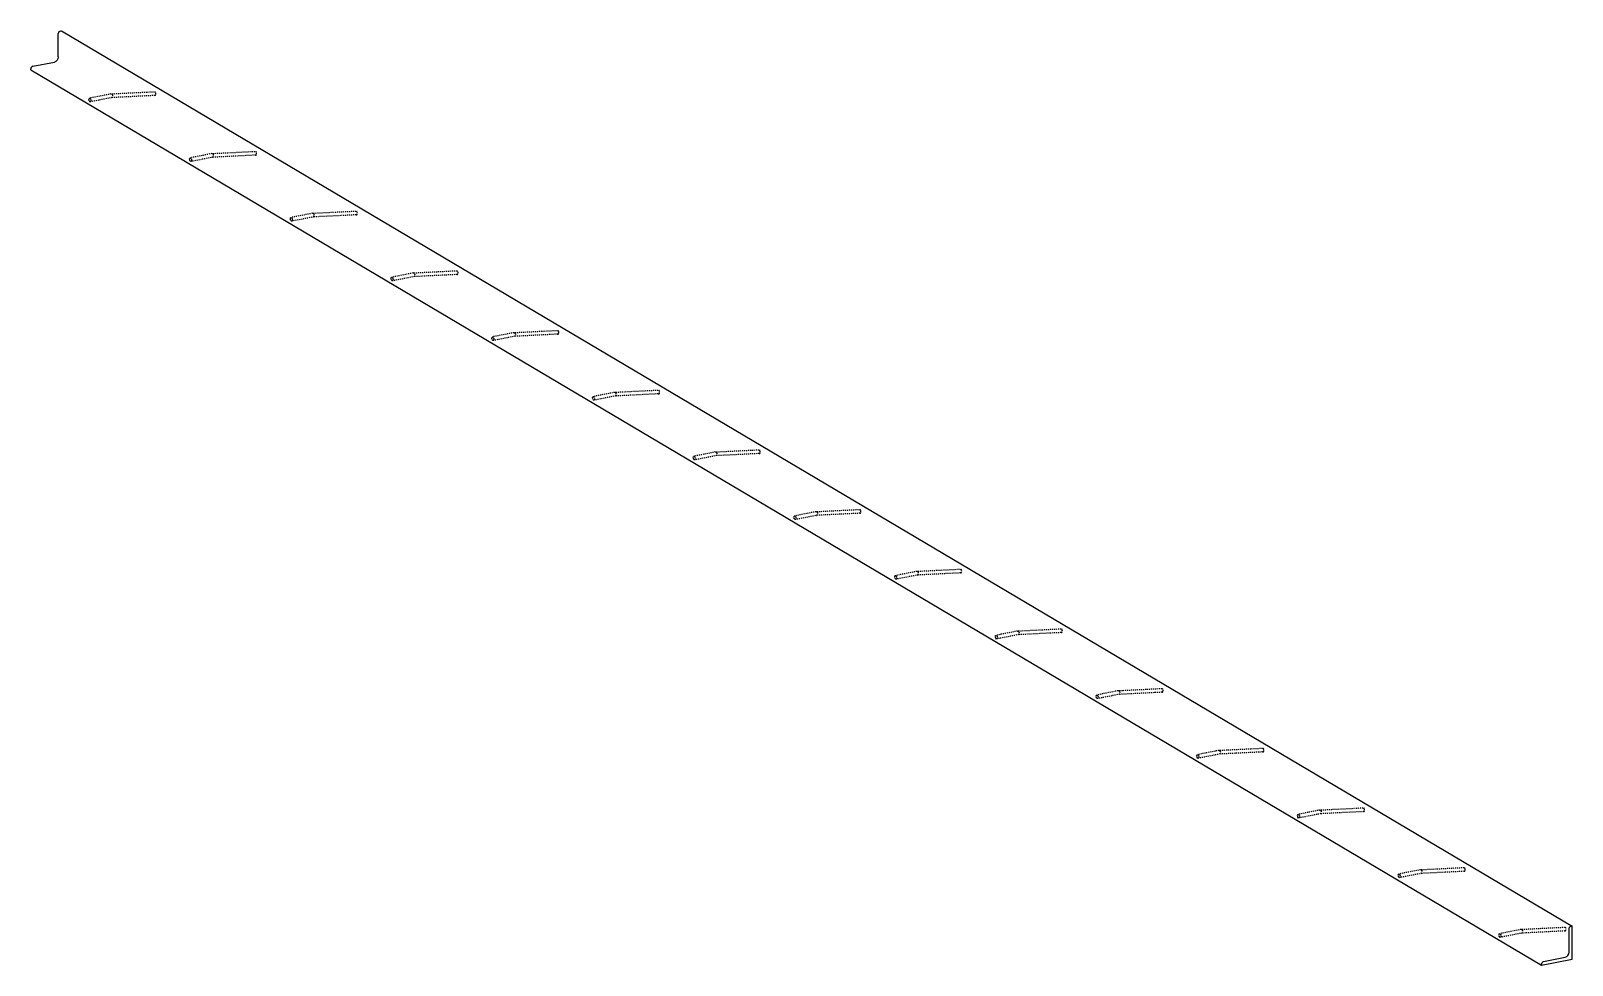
# Model space of a CAD drawing. Header units: millimetres. Extents: x 5 to 40932, y 5 to 1903.
# Drawn here: x 37871 to 40932, y 48 to 1903 of the extents above; entities that cross this region are included whole.
import ezdxf

# ---------------------------------------------------------------- set-up
doc = ezdxf.new("R2010")
doc.units = ezdxf.units.MM
doc.linetypes.add('DXK_LINE_DOT2', pattern=[3.9198, 1.9599, -1.9599])
doc.layers.add('STÅL', color=7, linetype='Continuous')

msp = doc.modelspace()

# ---------------------------------------------------------------- linework, layer by layer
at = {"layer": 'STÅL', "color": 2, "linetype": 'Continuous'}
for p, q in [((37926, 1899.2), (37925.7, 1897.5)), ((37926.9, 1900.7), (37926, 1899.2)), ((37928.1, 1901.9), (37926.9, 1900.7)), ((37929.6, 1902.5), (37928.1, 1901.9)), ((37929.6, 1902.5), (37931.8, 1902.9)), ((37931.8, 1902.9), (40931.8, 125.7)), ((37925.7, 1851), (37925.7, 1897.5)), ((37875.1, 1832.5), (37917.9, 1841)), ((37920.9, 1842.2), (37917.9, 1841)), ((37923.4, 1844.6), (37920.9, 1842.2)), ((37925.1, 1847.6), (37923.4, 1844.6)), ((37925.7, 1851), (37925.1, 1847.6)), ((37871.5, 1829.2), (37871.2, 1827.5)), ((37871.2, 1825.2), (37871.2, 1827.5)), ((37871.2, 1825.2), (40871.2, 48)), ((37872.3, 1830.8), (37871.5, 1829.2)), ((37873.6, 1831.9), (37872.3, 1830.8)), ((37875.1, 1832.5), (37873.6, 1831.9)), ((40926, 122), (40926.9, 123.5)), ((40926.9, 123.5), (40928.1, 124.7)), ((40928.1, 124.7), (40929.6, 125.3)), ((40931.8, 125.7), (40929.6, 125.3)), ((40931.8, 60), (40931.8, 125.7)), ((40925.7, 120.3), (40926, 122)), ((40925.7, 73.8), (40925.7, 120.3)), ((40875.1, 55.3), (40917.9, 63.8)), ((40917.9, 63.8), (40920.9, 65)), ((40920.9, 65), (40923.4, 67.4)), ((40923.4, 67.4), (40925.1, 70.5)), ((40925.1, 70.5), (40925.7, 73.8)), ((40871.2, 48), (40931.8, 60)), ((40871.2, 50.3), (40871.5, 52)), ((40871.2, 50.3), (40871.2, 48)), ((40871.5, 52), (40872.3, 53.6)), ((40872.3, 53.6), (40873.6, 54.7)), ((40873.6, 54.7), (40875.1, 55.3))]:
    msp.add_line(p, q, dxfattribs=at)
at = {"layer": 'STÅL', "color": 7, "linetype": 'DXK_LINE_DOT2'}
for p, q in [((38030.3, 1777.6), (37988.5, 1769.4)), ((38030.3, 1777.6), (38030.9, 1777.7)), ((38031.8, 1777.9), (38032.7, 1778)), ((38031.8, 1777.9), (38033.1, 1776)), ((38032.7, 1778), (38118, 1782.2)), ((38033.1, 1776), (38033.6, 1772.9)), ((38119.3, 1780.2), (38118, 1782.2)), ((38118.6, 1774.9), (38119.6, 1777.2)), ((38119.6, 1777.2), (38119.3, 1780.2)), ((37986.5, 1766.8), (37987.1, 1769.1)), ((37987.1, 1763.8), (37986.5, 1766.8)), ((37987.1, 1769.1), (37988.5, 1769.4)), ((37988.5, 1761.9), (37987.1, 1763.8)), ((37988.5, 1769.4), (37989.9, 1767.4)), ((37989.9, 1762.1), (37988.5, 1761.9)), ((38032.8, 1770.6), (37989.9, 1762.1)), ((37989.9, 1767.4), (37990.5, 1764.4)), ((37990.5, 1764.4), (37989.9, 1762.1)), ((38031.4, 1770.3), (38031.7, 1770.3)), ((38117.1, 1774.6), (38031.7, 1770.3)), ((38032.8, 1770.6), (38033.6, 1772.9)), ((38117.1, 1774.6), (38118.6, 1774.9)), ((38230.3, 1659.2), (38188.5, 1650.9)), ((38230.3, 1659.2), (38230.9, 1659.3)), ((38317.1, 1656.1), (38231.7, 1651.9)), ((38231.8, 1659.4), (38232.7, 1659.5)), ((38231.8, 1659.4), (38233.1, 1657.5)), ((38232.7, 1659.5), (38318, 1663.7)), ((38232.8, 1652.1), (38233.6, 1654.4)), ((38233.1, 1657.5), (38233.6, 1654.4)), ((38317.1, 1656.1), (38318.6, 1656.4)), ((38319.3, 1661.8), (38318, 1663.7)), ((38318.6, 1656.4), (38319.6, 1658.7)), ((38319.6, 1658.7), (38319.3, 1661.8)), ((38186.5, 1648.3), (38187.1, 1650.6)), ((38187.1, 1645.3), (38186.5, 1648.3)), ((38187.1, 1650.6), (38188.5, 1650.9)), ((38188.5, 1643.4), (38187.1, 1645.3)), ((38188.5, 1650.9), (38189.9, 1649)), ((38189.9, 1643.6), (38188.5, 1643.4)), ((38232.8, 1652.1), (38189.9, 1643.6)), ((38189.9, 1649), (38190.5, 1645.9)), ((38190.5, 1645.9), (38189.9, 1643.6)), ((38231.4, 1651.8), (38231.7, 1651.9)), ((38386.5, 1529.8), (38387.1, 1532.1)), ((38387.1, 1532.1), (38388.5, 1532.4)), ((38430.3, 1540.7), (38388.5, 1532.4)), ((38388.5, 1532.4), (38389.9, 1530.5)), ((38432.8, 1533.6), (38389.9, 1525.2)), ((38389.9, 1530.5), (38390.5, 1527.5)), ((38430.3, 1540.7), (38430.9, 1540.8)), ((38431.4, 1533.4), (38431.7, 1533.4)), ((38517.1, 1537.6), (38431.7, 1533.4)), ((38431.8, 1541), (38433.1, 1539)), ((38431.8, 1541), (38432.7, 1541)), ((38432.7, 1541), (38518, 1545.2)), ((38432.8, 1533.6), (38433.6, 1536)), ((38433.1, 1539), (38433.6, 1536)), ((38517.1, 1537.6), (38518.6, 1537.9)), ((38519.3, 1543.3), (38518, 1545.2)), ((38518.6, 1537.9), (38519.6, 1540.2)), ((38519.6, 1540.2), (38519.3, 1543.3)), ((38387.1, 1526.8), (38386.5, 1529.8)), ((38388.5, 1524.9), (38387.1, 1526.8)), ((38389.9, 1525.2), (38388.5, 1524.9)), ((38390.5, 1527.5), (38389.9, 1525.2)), ((38586.5, 1411.4), (38587.1, 1413.7)), ((38587.1, 1408.4), (38586.5, 1411.4)), ((38587.1, 1413.7), (38588.5, 1413.9)), ((38588.5, 1406.4), (38587.1, 1408.4)), ((38630.3, 1422.2), (38588.5, 1413.9)), ((38588.5, 1413.9), (38589.9, 1412)), ((38632.8, 1415.1), (38589.9, 1406.7)), ((38589.9, 1412), (38590.5, 1409)), ((38590.5, 1409), (38589.9, 1406.7)), ((38630.3, 1422.2), (38630.9, 1422.3)), ((38631.4, 1414.9), (38631.7, 1414.9)), ((38717.1, 1419.1), (38631.7, 1414.9)), ((38631.8, 1422.5), (38633.1, 1420.5)), ((38631.8, 1422.5), (38632.7, 1422.5)), ((38632.7, 1422.5), (38718, 1426.8)), ((38632.8, 1415.1), (38633.6, 1417.5)), ((38633.1, 1420.5), (38633.6, 1417.5)), ((38717.1, 1419.1), (38718.6, 1419.4)), ((38719.3, 1424.8), (38718, 1426.8)), ((38718.6, 1419.4), (38719.6, 1421.8)), ((38719.6, 1421.8), (38719.3, 1424.8)), ((38589.9, 1406.7), (38588.5, 1406.4)), ((38786.5, 1292.9), (38787.1, 1295.2)), ((38787.1, 1289.9), (38786.5, 1292.9)), ((38787.1, 1295.2), (38788.5, 1295.5)), ((38788.5, 1287.9), (38787.1, 1289.9)), ((38830.3, 1303.7), (38788.5, 1295.5)), ((38788.5, 1295.5), (38789.9, 1293.5)), ((38789.9, 1288.2), (38788.5, 1287.9)), ((38832.8, 1296.7), (38789.9, 1288.2)), ((38789.9, 1293.5), (38790.5, 1290.5)), ((38790.5, 1290.5), (38789.9, 1288.2)), ((38830.3, 1303.7), (38830.9, 1303.8)), ((38831.4, 1296.4), (38831.7, 1296.4)), ((38917.1, 1300.7), (38831.7, 1296.4)), ((38831.8, 1304), (38833.1, 1302)), ((38831.8, 1304), (38832.7, 1304)), ((38832.7, 1304), (38918, 1308.3)), ((38832.8, 1296.7), (38833.6, 1299)), ((38833.1, 1302), (38833.6, 1299)), ((38917.1, 1300.7), (38918.6, 1300.9)), ((38919.3, 1306.3), (38918, 1308.3)), ((38918.6, 1300.9), (38919.6, 1303.3)), ((38919.6, 1303.3), (38919.3, 1306.3)), ((38986.5, 1174.4), (38987.1, 1176.7)), ((38987.1, 1171.4), (38986.5, 1174.4)), ((38987.1, 1176.7), (38988.5, 1177)), ((38988.5, 1169.5), (38987.1, 1171.4)), ((39030.3, 1185.2), (38988.5, 1177)), ((38988.5, 1177), (38989.9, 1175)), ((38989.9, 1169.7), (38988.5, 1169.5)), ((39032.8, 1178.2), (38989.9, 1169.7)), ((38989.9, 1175), (38990.5, 1172)), ((38990.5, 1172), (38989.9, 1169.7)), ((39030.3, 1185.2), (39030.9, 1185.4)), ((39031.4, 1177.9), (39031.7, 1177.9)), ((39117.1, 1182.2), (39031.7, 1177.9)), ((39031.8, 1185.5), (39032.7, 1185.6)), ((39031.8, 1185.5), (39033.1, 1183.6)), ((39032.7, 1185.6), (39118, 1189.8)), ((39032.8, 1178.2), (39033.6, 1180.5)), ((39033.1, 1183.6), (39033.6, 1180.5)), ((39117.1, 1182.2), (39118.6, 1182.5)), ((39119.3, 1187.9), (39118, 1189.8)), ((39118.6, 1182.5), (39119.6, 1184.8)), ((39119.6, 1184.8), (39119.3, 1187.9)), ((39232.7, 1067.1), (39318, 1071.3)), ((39319.3, 1069.4), (39318, 1071.3)), ((39186.5, 1055.9), (39187.1, 1058.2)), ((39187.1, 1052.9), (39186.5, 1055.9)), ((39187.1, 1058.2), (39188.5, 1058.5)), ((39188.5, 1051), (39187.1, 1052.9)), ((39230.3, 1066.8), (39188.5, 1058.5)), ((39188.5, 1058.5), (39189.9, 1056.6)), ((39189.9, 1051.2), (39188.5, 1051)), ((39232.8, 1059.7), (39189.9, 1051.2)), ((39189.9, 1056.6), (39190.5, 1053.5)), ((39190.5, 1053.5), (39189.9, 1051.2)), ((39230.3, 1066.8), (39230.9, 1066.9)), ((39231.4, 1059.4), (39231.7, 1059.5)), ((39317.1, 1063.7), (39231.7, 1059.5)), ((39231.8, 1067), (39232.7, 1067.1)), ((39231.8, 1067), (39233.1, 1065.1)), ((39232.8, 1059.7), (39233.6, 1062.1)), ((39233.1, 1065.1), (39233.6, 1062.1)), ((39317.1, 1063.7), (39318.6, 1064)), ((39318.6, 1064), (39319.6, 1066.3)), ((39319.6, 1066.3), (39319.3, 1069.4)), ((39432.7, 948.6), (39518, 952.8)), ((39519.3, 950.9), (39518, 952.8)), ((39519.6, 947.8), (39519.3, 950.9)), ((39386.5, 937.4), (39387.1, 939.8)), ((39387.1, 934.4), (39386.5, 937.4)), ((39387.1, 939.8), (39388.5, 940)), ((39388.5, 932.5), (39387.1, 934.4)), ((39430.3, 948.3), (39388.5, 940)), ((39388.5, 940), (39389.9, 938.1)), ((39389.9, 932.8), (39388.5, 932.5)), ((39432.8, 941.2), (39389.9, 932.8)), ((39389.9, 938.1), (39390.5, 935.1)), ((39390.5, 935.1), (39389.9, 932.8)), ((39430.3, 948.3), (39430.9, 948.4)), ((39431.4, 941), (39431.7, 941)), ((39517.1, 945.2), (39431.7, 941)), ((39431.8, 948.6), (39433.1, 946.6)), ((39431.8, 948.6), (39432.7, 948.6)), ((39432.8, 941.2), (39433.6, 943.6)), ((39433.1, 946.6), (39433.6, 943.6)), ((39517.1, 945.2), (39518.6, 945.5)), ((39518.6, 945.5), (39519.6, 947.8)), ((39630.3, 829.8), (39588.5, 821.5)), ((39630.3, 829.8), (39630.9, 829.9)), ((39717.1, 826.7), (39631.7, 822.5)), ((39631.8, 830.1), (39633.1, 828.1)), ((39631.8, 830.1), (39632.7, 830.1)), ((39632.7, 830.1), (39718, 834.4)), ((39633.1, 828.1), (39633.6, 825.1)), ((39717.1, 826.7), (39718.6, 827)), ((39719.3, 832.4), (39718, 834.4)), ((39718.6, 827), (39719.6, 829.4)), ((39719.6, 829.4), (39719.3, 832.4)), ((39586.5, 819), (39587.1, 821.3)), ((39587.1, 816), (39586.5, 819)), ((39587.1, 821.3), (39588.5, 821.5)), ((39588.5, 814), (39587.1, 816)), ((39588.5, 821.5), (39589.9, 819.6)), ((39589.9, 814.3), (39588.5, 814)), ((39632.8, 822.8), (39589.9, 814.3)), ((39589.9, 819.6), (39590.5, 816.6)), ((39590.5, 816.6), (39589.9, 814.3)), ((39631.4, 822.5), (39631.7, 822.5)), ((39632.8, 822.8), (39633.6, 825.1)), ((39830.3, 711.3), (39788.5, 703.1)), ((39832.8, 704.3), (39789.9, 695.8)), ((39830.3, 711.3), (39830.9, 711.4)), ((39831.4, 704), (39831.7, 704)), ((39917.1, 708.3), (39831.7, 704)), ((39831.8, 711.6), (39833.1, 709.7)), ((39831.8, 711.6), (39832.7, 711.6)), ((39832.7, 711.6), (39918, 715.9)), ((39832.8, 704.3), (39833.6, 706.6)), ((39833.1, 709.7), (39833.6, 706.6)), ((39917.1, 708.3), (39918.6, 708.5)), ((39919.3, 713.9), (39918, 715.9)), ((39918.6, 708.5), (39919.6, 710.9)), ((39919.6, 710.9), (39919.3, 713.9)), ((39786.5, 700.5), (39787.1, 702.8)), ((39787.1, 697.5), (39786.5, 700.5)), ((39787.1, 702.8), (39788.5, 703.1)), ((39788.5, 695.5), (39787.1, 697.5)), ((39788.5, 703.1), (39789.9, 701.1)), ((39789.9, 695.8), (39788.5, 695.5)), ((39789.9, 701.1), (39790.5, 698.1)), ((39790.5, 698.1), (39789.9, 695.8)), ((39986.5, 582), (39987.1, 584.3)), ((39987.1, 579), (39986.5, 582)), ((39987.1, 584.3), (39988.5, 584.6)), ((40030.3, 592.8), (39988.5, 584.6)), ((39988.5, 584.6), (39989.9, 582.6)), ((40032.8, 585.8), (39989.9, 577.3)), ((39989.9, 582.6), (39990.5, 579.6)), ((40030.3, 592.8), (40030.9, 593)), ((40031.4, 585.5), (40031.7, 585.5)), ((40117.1, 589.8), (40031.7, 585.5)), ((40031.8, 593.1), (40032.7, 593.2)), ((40031.8, 593.1), (40033.1, 591.2)), ((40032.7, 593.2), (40118, 597.4)), ((40032.8, 585.8), (40033.6, 588.1)), ((40033.1, 591.2), (40033.6, 588.1)), ((40117.1, 589.8), (40118.6, 590.1)), ((40119.3, 595.5), (40118, 597.4)), ((40118.6, 590.1), (40119.6, 592.4)), ((40119.6, 592.4), (40119.3, 595.5)), ((39988.5, 577.1), (39987.1, 579)), ((39989.9, 577.3), (39988.5, 577.1)), ((39990.5, 579.6), (39989.9, 577.3)), ((40186.5, 463.5), (40187.1, 465.8)), ((40187.1, 460.5), (40186.5, 463.5)), ((40187.1, 465.8), (40188.5, 466.1)), ((40188.5, 458.6), (40187.1, 460.5)), ((40230.3, 474.4), (40188.5, 466.1)), ((40188.5, 466.1), (40189.9, 464.2)), ((40232.8, 467.3), (40189.9, 458.8)), ((40189.9, 464.2), (40190.5, 461.2)), ((40190.5, 461.2), (40189.9, 458.8)), ((40230.3, 474.4), (40230.9, 474.5)), ((40231.4, 467), (40231.7, 467.1)), ((40317.1, 471.3), (40231.7, 467.1)), ((40231.8, 474.6), (40232.7, 474.7)), ((40231.8, 474.6), (40233.1, 472.7)), ((40232.7, 474.7), (40318, 478.9)), ((40232.8, 467.3), (40233.6, 469.7)), ((40233.1, 472.7), (40233.6, 469.7)), ((40317.1, 471.3), (40318.6, 471.6)), ((40319.3, 477), (40318, 478.9)), ((40318.6, 471.6), (40319.6, 473.9)), ((40319.6, 473.9), (40319.3, 477)), ((40189.9, 458.8), (40188.5, 458.6)), ((40386.5, 345), (40387.1, 347.4)), ((40387.1, 342), (40386.5, 345)), ((40387.1, 347.4), (40388.5, 347.6)), ((40388.5, 340.1), (40387.1, 342)), ((40430.3, 355.9), (40388.5, 347.6)), ((40388.5, 347.6), (40389.9, 345.7)), ((40389.9, 340.4), (40388.5, 340.1)), ((40432.8, 348.8), (40389.9, 340.4)), ((40389.9, 345.7), (40390.5, 342.7)), ((40390.5, 342.7), (40389.9, 340.4)), ((40430.3, 355.9), (40430.9, 356)), ((40431.4, 348.6), (40431.7, 348.6)), ((40517.1, 352.8), (40431.7, 348.6)), ((40431.8, 356.2), (40433.1, 354.2)), ((40431.8, 356.2), (40432.7, 356.2)), ((40432.7, 356.2), (40518, 360.5)), ((40432.8, 348.8), (40433.6, 351.2)), ((40433.1, 354.2), (40433.6, 351.2)), ((40517.1, 352.8), (40518.6, 353.1)), ((40519.3, 358.5), (40518, 360.5)), ((40518.6, 353.1), (40519.6, 355.5)), ((40519.6, 355.5), (40519.3, 358.5)), ((40586.5, 226.6), (40587.1, 228.9)), ((40587.1, 223.6), (40586.5, 226.6)), ((40587.1, 228.9), (40588.5, 229.1)), ((40588.5, 221.6), (40587.1, 223.6)), ((40630.3, 237.4), (40588.5, 229.2)), ((40588.5, 229.1), (40589.9, 227.2)), ((40589.9, 221.9), (40588.5, 221.6)), ((40632.8, 230.4), (40589.9, 221.9)), ((40589.9, 227.2), (40590.5, 224.2)), ((40590.5, 224.2), (40589.9, 221.9)), ((40630.3, 237.4), (40630.9, 237.5)), ((40631.4, 230.1), (40631.7, 230.1)), ((40717.1, 234.3), (40631.7, 230.1)), ((40631.8, 237.7), (40633.1, 235.7)), ((40631.8, 237.7), (40632.7, 237.7)), ((40632.7, 237.7), (40718, 242)), ((40632.8, 230.4), (40633.6, 232.7)), ((40633.1, 235.7), (40633.6, 232.7)), ((40717.1, 234.3), (40718.6, 234.6)), ((40719.3, 240), (40718, 242)), ((40718.6, 234.6), (40719.6, 237)), ((40719.6, 237), (40719.3, 240)), ((40832.7, 119.3), (40918, 123.5)), ((40919.3, 121.5), (40918, 123.5)), ((40786.5, 108.1), (40787.1, 110.4)), ((40787.1, 105.1), (40786.5, 108.1)), ((40787.1, 110.4), (40788.5, 110.7)), ((40788.5, 103.1), (40787.1, 105.1)), ((40830.3, 118.9), (40788.5, 110.7)), ((40788.5, 110.7), (40789.9, 108.7)), ((40789.9, 103.4), (40788.5, 103.1)), ((40832.8, 111.9), (40789.9, 103.4)), ((40789.9, 108.7), (40790.5, 105.7)), ((40790.5, 105.7), (40789.9, 103.4)), ((40830.3, 118.9), (40830.9, 119)), ((40831.4, 111.6), (40831.7, 111.6)), ((40917.1, 115.9), (40831.7, 111.6)), ((40831.8, 119.2), (40832.7, 119.3)), ((40831.8, 119.2), (40833.1, 117.3)), ((40832.8, 111.9), (40833.6, 114.2)), ((40833.1, 117.3), (40833.6, 114.2)), ((40917.1, 115.9), (40918.6, 116.1)), ((40918.6, 116.1), (40919.6, 118.5)), ((40919.6, 118.5), (40919.3, 121.5))]:
    msp.add_line(p, q, dxfattribs=at)

doc.saveas('drawing.dxf')
